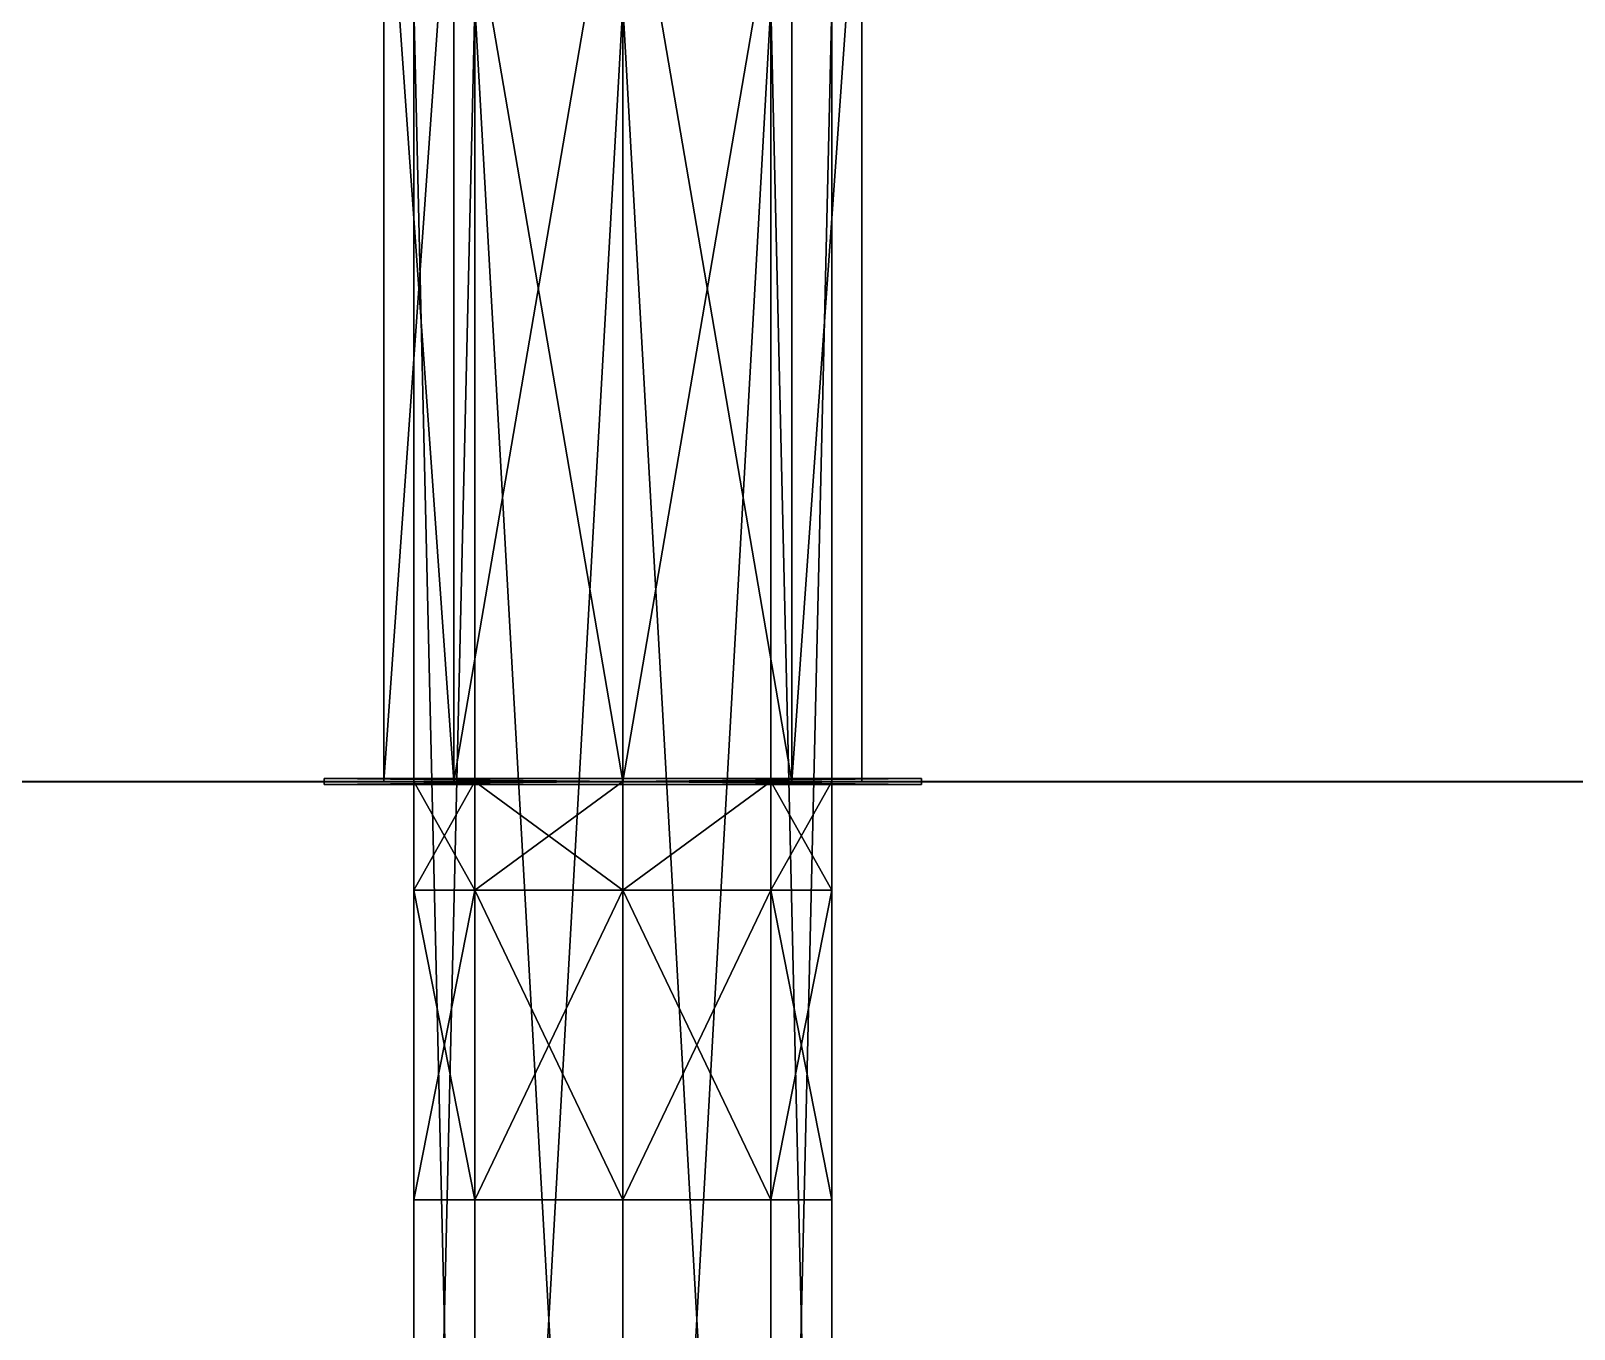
# Model space of a CAD drawing. Extents: x -150 to 2334, y -150 to 2984.
# Drawn here: x 1724.09 to 1749.92, y 1497.96 to 1519.69 of the extents above; entities that cross this region are included whole.
import ezdxf

# ---------------------------------------------------------------- set-up
doc = ezdxf.new("R2010")
doc.units = 0
for name, color, linetype in [('LAYER0', 7, 'CONTINUOUS'), ('LAYER109', 9, 'CONTINUOUS'), ('LAYER110', 251, 'CONTINUOUS'), ('LAYER126', 9, 'CONTINUOUS'), ('LAYER127', 251, 'CONTINUOUS'), ('LAYER193', 7, 'CONTINUOUS'), ('LAYER276', 7, 'CONTINUOUS'), ('LAYER311', 7, 'CONTINUOUS'), ('LAYER561', 7, 'CONTINUOUS'), ('LAYER73', 7, 'CONTINUOUS'), ('LAYER82', 7, 'CONTINUOUS'), ('LAYER83', 9, 'CONTINUOUS'), ('LAYER99', 7, 'CONTINUOUS')]:
    doc.layers.add(name, color=color, linetype=linetype)

msp = doc.modelspace()

# ---------------------------------------------------------------- linework, layer by layer
at = {"layer": 'LAYER0', "invisible_edges": 1}
for points in [[(2334, 2984, -5), (-150, -150, -5), (-150, 2984, -5), (2334, 2984, -5)], [(-150, -150, -5), (2334, 2984, -5), (2334, -150, -5), (-150, -150, -5)], [(2334, -150), (-150, 2984), (-150, -150), (2334, -150)], [(-150, 2984), (2334, -150), (2334, 2984), (-150, 2984)]]:
    msp.add_3dface(points, dxfattribs=at)
at = {"layer": 'LAYER109'}
for points in [[(1731.525, 1520.125, 859.4749), (1730.5, 1520.125, 857), (1730.5, 1476.125, 857), (1731.525, 1520.125, 859.4749)], [(1731.525, 1476.125, 859.4749), (1731.525, 1520.125, 859.4749), (1730.5, 1476.125, 857), (1731.525, 1476.125, 859.4749)], [(1730.5, 1520.125, 857), (1731.525, 1520.125, 854.5251), (1731.525, 1476.125, 854.5251), (1730.5, 1520.125, 857)], [(1730.5, 1476.125, 857), (1730.5, 1520.125, 857), (1731.525, 1476.125, 854.5251), (1730.5, 1476.125, 857)], [(1734, 1520.125, 860.5), (1731.525, 1520.125, 859.4749), (1731.525, 1476.125, 859.4749), (1734, 1520.125, 860.5)], [(1734, 1476.125, 860.5), (1734, 1520.125, 860.5), (1731.525, 1476.125, 859.4749), (1734, 1476.125, 860.5)], [(1731.525, 1520.125, 854.5251), (1734, 1520.125, 853.5), (1734, 1476.125, 853.5), (1731.525, 1520.125, 854.5251)], [(1731.525, 1476.125, 854.5251), (1731.525, 1520.125, 854.5251), (1734, 1476.125, 853.5), (1731.525, 1476.125, 854.5251)], [(1736.475, 1520.125, 859.4749), (1734, 1520.125, 860.5), (1734, 1476.125, 860.5), (1736.475, 1520.125, 859.4749)], [(1736.475, 1476.125, 859.4749), (1736.475, 1520.125, 859.4749), (1734, 1476.125, 860.5), (1736.475, 1476.125, 859.4749)], [(1734, 1520.125, 853.5), (1736.475, 1520.125, 854.5251), (1736.475, 1476.125, 854.5251), (1734, 1520.125, 853.5)], [(1734, 1476.125, 853.5), (1734, 1520.125, 853.5), (1736.475, 1476.125, 854.5251), (1734, 1476.125, 853.5)], [(1737.5, 1520.125, 857), (1736.475, 1520.125, 859.4749), (1736.475, 1476.125, 859.4749), (1737.5, 1520.125, 857)], [(1737.5, 1476.125, 857), (1737.5, 1520.125, 857), (1736.475, 1476.125, 859.4749), (1737.5, 1476.125, 857)], [(1736.475, 1520.125, 854.5251), (1737.5, 1520.125, 857), (1737.5, 1476.125, 857), (1736.475, 1520.125, 854.5251)], [(1736.475, 1476.125, 854.5251), (1736.475, 1520.125, 854.5251), (1737.5, 1476.125, 857), (1736.475, 1476.125, 854.5251)]]:
    msp.add_3dface(points, dxfattribs=at)
at = {"layer": 'LAYER110'}
for points in [[(1729, 1507.075, 852), (1729, 1507.075, 852), (1729, 1507.176, 852), (1729, 1507.075, 852)], [(1729, 1507.176, 862), (1729, 1507.176, 852), (1729, 1507.075, 852), (1729, 1507.075, 862)], [(1739, 1507.075, 852), (1729, 1507.075, 852), (1729, 1507.176, 852), (1739, 1507.176, 852)], [(1739, 1507.176, 852), (1729, 1507.176, 852), (1729, 1507.176, 862), (1739, 1507.176, 862)], [(1739, 1507.176, 862), (1729, 1507.176, 862), (1729, 1507.075, 862), (1739, 1507.075, 862)], [(1739, 1507.075, 852), (1729, 1507.075, 852), (1729, 1507.075, 852), (1739, 1507.075, 852)], [(1729, 1507.075, 862), (1729, 1507.075, 852), (1739, 1507.075, 852), (1739, 1507.075, 862)], [(1739, 1507.176, 862), (1739, 1507.176, 852), (1739, 1507.176, 862)], [(1739, 1507.075, 862), (1739, 1507.075, 862), (1739, 1507.176, 862), (1739, 1507.075, 862)], [(1739, 1507.075, 862), (1739, 1507.075, 852), (1739, 1507.176, 852), (1739, 1507.176, 862)]]:
    msp.add_3dface(points, dxfattribs=at)
at = {"layer": 'LAYER126'}
for points in [[(1731.525, 1520.125, 1927.475), (1730.5, 1520.125, 1925), (1730.5, 1476.125, 1925), (1731.525, 1520.125, 1927.475)], [(1731.525, 1476.125, 1927.475), (1731.525, 1520.125, 1927.475), (1730.5, 1476.125, 1925), (1731.525, 1476.125, 1927.475)], [(1730.5, 1520.125, 1925), (1731.525, 1520.125, 1922.525), (1731.525, 1476.125, 1922.525), (1730.5, 1520.125, 1925)], [(1730.5, 1476.125, 1925), (1730.5, 1520.125, 1925), (1731.525, 1476.125, 1922.525), (1730.5, 1476.125, 1925)], [(1734, 1520.125, 1928.5), (1731.525, 1520.125, 1927.475), (1731.525, 1476.125, 1927.475), (1734, 1520.125, 1928.5)], [(1734, 1476.125, 1928.5), (1734, 1520.125, 1928.5), (1731.525, 1476.125, 1927.475), (1734, 1476.125, 1928.5)], [(1731.525, 1520.125, 1922.525), (1734, 1520.125, 1921.5), (1734, 1476.125, 1921.5), (1731.525, 1520.125, 1922.525)], [(1731.525, 1476.125, 1922.525), (1731.525, 1520.125, 1922.525), (1734, 1476.125, 1921.5), (1731.525, 1476.125, 1922.525)], [(1736.475, 1520.125, 1927.475), (1734, 1520.125, 1928.5), (1734, 1476.125, 1928.5), (1736.475, 1520.125, 1927.475)], [(1736.475, 1476.125, 1927.475), (1736.475, 1520.125, 1927.475), (1734, 1476.125, 1928.5), (1736.475, 1476.125, 1927.475)], [(1734, 1520.125, 1921.5), (1736.475, 1520.125, 1922.525), (1736.475, 1476.125, 1922.525), (1734, 1520.125, 1921.5)], [(1734, 1476.125, 1921.5), (1734, 1520.125, 1921.5), (1736.475, 1476.125, 1922.525), (1734, 1476.125, 1921.5)], [(1737.5, 1520.125, 1925), (1736.475, 1520.125, 1927.475), (1736.475, 1476.125, 1927.475), (1737.5, 1520.125, 1925)], [(1737.5, 1476.125, 1925), (1737.5, 1520.125, 1925), (1736.475, 1476.125, 1927.475), (1737.5, 1476.125, 1925)], [(1736.475, 1520.125, 1922.525), (1737.5, 1520.125, 1925), (1737.5, 1476.125, 1925), (1736.475, 1520.125, 1922.525)], [(1736.475, 1476.125, 1922.525), (1736.475, 1520.125, 1922.525), (1737.5, 1476.125, 1925), (1736.475, 1476.125, 1922.525)]]:
    msp.add_3dface(points, dxfattribs=at)
at = {"layer": 'LAYER127'}
for points in [[(1729, 1507.075, 1920), (1729, 1507.075, 1920), (1729, 1507.176, 1920), (1729, 1507.075, 1920)], [(1729, 1507.176, 1930), (1729, 1507.176, 1920), (1729, 1507.075, 1920), (1729, 1507.075, 1930)], [(1739, 1507.075, 1920), (1729, 1507.075, 1920), (1729, 1507.176, 1920), (1739, 1507.176, 1920)], [(1739, 1507.176, 1920), (1729, 1507.176, 1920), (1729, 1507.176, 1930), (1739, 1507.176, 1930)], [(1739, 1507.176, 1930), (1729, 1507.176, 1930), (1729, 1507.075, 1930), (1739, 1507.075, 1930)], [(1739, 1507.075, 1920), (1729, 1507.075, 1920), (1729, 1507.075, 1920), (1739, 1507.075, 1920)], [(1729, 1507.075, 1930), (1729, 1507.075, 1920), (1739, 1507.075, 1920), (1739, 1507.075, 1930)], [(1739, 1507.176, 1930), (1739, 1507.176, 1920), (1739, 1507.176, 1930)], [(1739, 1507.075, 1930), (1739, 1507.075, 1930), (1739, 1507.176, 1930), (1739, 1507.075, 1930)], [(1739, 1507.075, 1930), (1739, 1507.075, 1920), (1739, 1507.176, 1920), (1739, 1507.176, 1930)]]:
    msp.add_3dface(points, dxfattribs=at)
at = {"layer": 'LAYER193', "invisible_edges": 1}
for points in [[(2164, 1507.125), (1614, 1489.125), (1614, 1507.125), (2164, 1507.125)], [(1614, 1489.125), (2164, 1507.125), (2164, 1489.125), (1614, 1489.125)], [(2164, 1489.125, 2350), (1614, 1507.125, 2350), (1614, 1489.125, 2350), (2164, 1489.125, 2350)], [(1614, 1507.125, 2350), (2164, 1489.125, 2350), (2164, 1507.125, 2350), (1614, 1507.125, 2350)], [(1614, 1507.125, 2350), (2164, 1507.125), (1614, 1507.125), (1614, 1507.125, 2350)], [(2164, 1507.125), (1614, 1507.125, 2350), (2164, 1507.125, 2350), (2164, 1507.125)]]:
    msp.add_3dface(points, dxfattribs=at)
at = {"layer": 'LAYER276', "invisible_edges": 1}
for points in [[(2164, 1507.122, 80), (1614, 2219.792, 80), (2164, 2219.792, 80), (2164, 1507.122, 80)], [(1614, 2219.792, 80), (2164, 1507.122, 80), (1614, 1507.122, 80), (1614, 2219.792, 80)], [(1614, 1507.122, 98), (2164, 2219.792, 98), (1614, 2219.792, 98), (1614, 1507.122, 98)], [(2164, 2219.792, 98), (1614, 1507.122, 98), (2164, 1507.122, 98), (2164, 2219.792, 98)], [(2164, 1507.122, 80), (1614, 1507.122, 98), (1614, 1507.122, 80), (2164, 1507.122, 80)], [(1614, 1507.122, 98), (2164, 1507.122, 80), (2164, 1507.122, 98), (1614, 1507.122, 98)]]:
    msp.add_3dface(points, dxfattribs=at)
at = {"layer": 'LAYER311', "invisible_edges": 1}
for points in [[(2164, 2219.792, 2349), (1614, 1507.122, 2349), (2164, 1507.122, 2349), (2164, 2219.792, 2349)], [(1614, 1507.122, 2349), (2164, 2219.792, 2349), (1614, 2219.792, 2349), (1614, 1507.122, 2349)], [(1614, 2219.792, 2331), (2164, 1507.122, 2331), (1614, 1507.122, 2331), (1614, 2219.792, 2331)], [(2164, 1507.122, 2331), (1614, 2219.792, 2331), (2164, 2219.792, 2331), (2164, 1507.122, 2331)], [(2164, 1507.122, 2331), (1614, 1507.122, 2349), (1614, 1507.122, 2331), (2164, 1507.122, 2331)], [(1614, 1507.122, 2349), (2164, 1507.122, 2331), (2164, 1507.122, 2349), (1614, 1507.122, 2349)]]:
    msp.add_3dface(points, dxfattribs=at)
at = {"layer": 'LAYER561', "invisible_edges": 1}
for points in [[(1772, 1525.125, 296), (1692, 1507.125, 296), (1692, 1525.125, 296), (1772, 1525.125, 296)], [(1692, 1507.125, 296), (1772, 1525.125, 296), (1772, 1507.125, 296), (1692, 1507.125, 296)], [(1772, 1507.125, 848), (1692, 1525.125, 848), (1692, 1507.125, 848), (1772, 1507.125, 848)], [(1692, 1525.125, 848), (1772, 1507.125, 848), (1772, 1525.125, 848), (1692, 1525.125, 848)], [(1772, 1507.125, 848), (1692, 1507.125, 296), (1772, 1507.125, 296), (1772, 1507.125, 848)], [(1692, 1507.125, 296), (1772, 1507.125, 848), (1692, 1507.125, 848), (1692, 1507.125, 296)]]:
    msp.add_3dface(points, dxfattribs=at)
at = {"layer": 'LAYER73', "invisible_edges": 1}
for points in [[(2139.4, 2219.795, 866), (1674, 1507.125, 866), (2139.4, 1507.125, 866), (2139.4, 2219.795, 866)], [(1674, 1507.125, 866), (2139.4, 2219.795, 866), (1674, 2219.795, 866), (1674, 1507.125, 866)], [(1674, 2219.795, 848), (2139.4, 1507.125, 848), (1674, 1507.125, 848), (1674, 2219.795, 848)], [(2139.4, 1507.125, 848), (1674, 2219.795, 848), (2139.4, 2219.795, 848), (2139.4, 1507.125, 848)], [(2139.4, 1507.125, 848), (1674, 1507.125, 866), (1674, 1507.125, 848), (2139.4, 1507.125, 848)], [(1674, 1507.125, 866), (2139.4, 1507.125, 848), (2139.4, 1507.125, 866), (1674, 1507.125, 866)]]:
    msp.add_3dface(points, dxfattribs=at)
at = {"layer": 'LAYER82', "invisible_edges": 1}
for points in [[(2139.4, 2219.795, 296), (1674, 1507.125, 296), (2139.4, 1507.125, 296), (2139.4, 2219.795, 296)], [(1674, 1507.125, 296), (2139.4, 2219.795, 296), (1674, 2219.795, 296), (1674, 1507.125, 296)], [(1674, 2219.795, 278), (2139.4, 1507.125, 278), (1674, 1507.125, 278), (1674, 2219.795, 278)], [(2139.4, 1507.125, 278), (1674, 2219.795, 278), (2139.4, 2219.795, 278), (2139.4, 1507.125, 278)], [(2139.4, 1507.125, 278), (1674, 1507.125, 296), (1674, 1507.125, 278), (2139.4, 1507.125, 278)], [(1674, 1507.125, 296), (2139.4, 1507.125, 278), (2139.4, 1507.125, 296), (1674, 1507.125, 296)]]:
    msp.add_3dface(points, dxfattribs=at)
at = {"layer": 'LAYER83'}
for points in [[(1731.172, 1523.625, 289.8284), (1730, 1523.625, 287), (1731.172, 1507.125, 289.8284), (1731.172, 1523.625, 289.8284)], [(1731.172, 1507.125, 289.8284), (1730, 1523.625, 287), (1730, 1507.125, 287), (1731.172, 1507.125, 289.8284)], [(1730, 1523.625, 287), (1731.172, 1523.625, 284.1716), (1730, 1507.125, 287), (1730, 1523.625, 287)], [(1730, 1507.125, 287), (1731.172, 1523.625, 284.1716), (1731.172, 1507.125, 284.1716), (1730, 1507.125, 287)], [(1734, 1523.625, 291), (1731.172, 1523.625, 289.8284), (1734, 1507.125, 291), (1734, 1523.625, 291)], [(1734, 1507.125, 291), (1731.172, 1523.625, 289.8284), (1731.172, 1507.125, 289.8284), (1734, 1507.125, 291)], [(1731.172, 1523.625, 284.1716), (1734, 1523.625, 283), (1731.172, 1507.125, 284.1716), (1731.172, 1523.625, 284.1716)], [(1731.172, 1507.125, 284.1716), (1734, 1523.625, 283), (1734, 1507.125, 283), (1731.172, 1507.125, 284.1716)], [(1731.172, 1523.625, 284.1716), (1734, 1523.625, 283), (1731.172, 1507.125, 284.1716), (1731.172, 1523.625, 284.1716)], [(1731.172, 1507.125, 284.1716), (1734, 1523.625, 283), (1734, 1507.125, 283), (1731.172, 1507.125, 284.1716)], [(1736.828, 1523.625, 289.8284), (1734, 1523.625, 291), (1736.828, 1507.125, 289.8284), (1736.828, 1523.625, 289.8284)], [(1736.828, 1507.125, 289.8284), (1734, 1523.625, 291), (1734, 1507.125, 291), (1736.828, 1507.125, 289.8284)], [(1734, 1523.625, 283), (1736.828, 1523.625, 284.1716), (1734, 1507.125, 283), (1734, 1523.625, 283)], [(1734, 1507.125, 283), (1736.828, 1523.625, 284.1716), (1736.828, 1507.125, 284.1716), (1734, 1507.125, 283)], [(1736.828, 1523.625, 289.8284), (1736.828, 1507.125, 289.8284), (1738, 1523.625, 287), (1736.828, 1523.625, 289.8284)], [(1738, 1523.625, 287), (1736.828, 1507.125, 289.8284), (1738, 1507.125, 287), (1738, 1523.625, 287)], [(1738, 1507.125, 287), (1736.828, 1507.125, 284.1716), (1738, 1523.625, 287), (1738, 1507.125, 287)], [(1738, 1523.625, 287), (1736.828, 1507.125, 284.1716), (1736.828, 1523.625, 284.1716), (1738, 1523.625, 287)], [(1739, 1507.175, 292), (1739, 1507.175, 282), (1729, 1507.175, 292), (1739, 1507.175, 292)], [(1729, 1507.175, 292), (1739, 1507.175, 282), (1729, 1507.175, 282), (1729, 1507.175, 292)], [(1739, 1507.075, 292), (1739, 1507.175, 292), (1729, 1507.075, 292), (1739, 1507.075, 292)], [(1729, 1507.075, 292), (1739, 1507.175, 292), (1729, 1507.175, 292), (1729, 1507.075, 292)], [(1729, 1507.175, 292), (1729, 1507.075, 292), (1729, 1507.175, 282), (1729, 1507.175, 292)], [(1729, 1507.175, 282), (1729, 1507.075, 292), (1729, 1507.075, 282), (1729, 1507.175, 282)], [(1729, 1507.075, 282), (1729, 1507.175, 282), (1739, 1507.075, 282), (1729, 1507.075, 282)], [(1739, 1507.075, 282), (1729, 1507.175, 282), (1739, 1507.175, 282), (1739, 1507.075, 282)], [(1739, 1507.175, 292), (1739, 1507.175, 282), (1729, 1507.175, 292), (1739, 1507.175, 292)], [(1729, 1507.175, 292), (1739, 1507.175, 282), (1729, 1507.175, 282), (1729, 1507.175, 292)], [(1729, 1507.175, 282), (1729, 1507.075, 282), (1729, 1507.175, 292), (1729, 1507.175, 282)], [(1729, 1507.175, 292), (1729, 1507.075, 282), (1729, 1507.075, 292), (1729, 1507.175, 292)], [(1729, 1507.075, 282), (1729, 1507.175, 282), (1739, 1507.075, 282), (1729, 1507.075, 282)], [(1739, 1507.075, 282), (1729, 1507.175, 282), (1739, 1507.175, 282), (1739, 1507.075, 282)], [(1739, 1507.075, 292), (1739, 1507.175, 292), (1729, 1507.075, 292), (1739, 1507.075, 292)], [(1729, 1507.075, 292), (1739, 1507.175, 292), (1729, 1507.175, 292), (1729, 1507.075, 292)], [(1739, 1507.075, 292), (1739, 1507.075, 282), (1729, 1507.075, 292), (1739, 1507.075, 292)], [(1729, 1507.075, 292), (1739, 1507.075, 282), (1729, 1507.075, 282), (1729, 1507.075, 292)], [(1729, 1507.075, 292), (1729, 1507.075, 282), (1739, 1507.075, 292), (1729, 1507.075, 292)], [(1739, 1507.075, 292), (1729, 1507.075, 282), (1739, 1507.075, 282), (1739, 1507.075, 292)], [(1730.5, 1507.125, 287), (1730.5, 1505.305, 287), (1731.525, 1507.125, 289.4749), (1730.5, 1507.125, 287)], [(1731.525, 1507.125, 289.4749), (1730.5, 1505.305, 287), (1731.525, 1505.305, 289.4749), (1731.525, 1507.125, 289.4749)], [(1731.525, 1507.125, 284.5251), (1731.525, 1505.305, 284.5251), (1730.5, 1507.125, 287), (1731.525, 1507.125, 284.5251)], [(1730.5, 1507.125, 287), (1731.525, 1505.305, 284.5251), (1730.5, 1505.305, 287), (1730.5, 1507.125, 287)], [(1731.525, 1507.125, 289.4749), (1731.525, 1505.305, 289.4749), (1734, 1507.125, 290.5), (1731.525, 1507.125, 289.4749)], [(1734, 1507.125, 290.5), (1731.525, 1505.305, 289.4749), (1734, 1505.305, 290.5), (1734, 1507.125, 290.5)], [(1731.525, 1505.305, 284.5251), (1731.525, 1507.125, 284.5251), (1734, 1505.305, 283.5), (1731.525, 1505.305, 284.5251)], [(1734, 1505.305, 283.5), (1731.525, 1507.125, 284.5251), (1734, 1507.125, 283.5), (1734, 1505.305, 283.5)], [(1731.525, 1507.125, 284.5251), (1734, 1507.125, 283.5), (1731.525, 1505.305, 284.5251), (1731.525, 1507.125, 284.5251)], [(1731.525, 1505.305, 284.5251), (1734, 1507.125, 283.5), (1734, 1505.305, 283.5), (1731.525, 1505.305, 284.5251)], [(1734, 1507.125, 290.5), (1734, 1505.305, 290.5), (1736.475, 1507.125, 289.4749), (1734, 1507.125, 290.5)], [(1736.475, 1507.125, 289.4749), (1734, 1505.305, 290.5), (1736.475, 1505.305, 289.4749), (1736.475, 1507.125, 289.4749)], [(1736.475, 1505.305, 284.5251), (1734, 1505.305, 283.5), (1736.475, 1507.125, 284.5251), (1736.475, 1505.305, 284.5251)], [(1736.475, 1507.125, 284.5251), (1734, 1505.305, 283.5), (1734, 1507.125, 283.5), (1736.475, 1507.125, 284.5251)], [(1736.475, 1505.305, 289.4749), (1737.5, 1505.305, 287), (1736.475, 1507.125, 289.4749), (1736.475, 1505.305, 289.4749)], [(1736.475, 1507.125, 289.4749), (1737.5, 1505.305, 287), (1737.5, 1507.125, 287), (1736.475, 1507.125, 289.4749)], [(1737.5, 1505.305, 287), (1736.475, 1505.305, 284.5251), (1737.5, 1507.125, 287), (1737.5, 1505.305, 287)], [(1737.5, 1507.125, 287), (1736.475, 1505.305, 284.5251), (1736.475, 1507.125, 284.5251), (1737.5, 1507.125, 287)], [(1739, 1507.175, 282), (1739, 1507.075, 282), (1739, 1507.175, 292), (1739, 1507.175, 282)], [(1739, 1507.175, 292), (1739, 1507.075, 282), (1739, 1507.075, 292), (1739, 1507.175, 292)], [(1739, 1507.075, 282), (1739, 1507.175, 282), (1739, 1507.075, 292), (1739, 1507.075, 282)], [(1739, 1507.075, 292), (1739, 1507.175, 282), (1739, 1507.175, 292), (1739, 1507.075, 292)], [(1731.525, 1505.305, 289.4749), (1730.5, 1505.305, 287), (1731.525, 1500.125, 289.4749), (1731.525, 1505.305, 289.4749)], [(1731.525, 1500.125, 289.4749), (1730.5, 1505.305, 287), (1730.5, 1500.125, 287), (1731.525, 1500.125, 289.4749)], [(1730.5, 1505.305, 287), (1731.525, 1505.305, 284.5251), (1730.5, 1500.125, 287), (1730.5, 1505.305, 287)], [(1730.5, 1500.125, 287), (1731.525, 1505.305, 284.5251), (1731.525, 1500.125, 284.5251), (1730.5, 1500.125, 287)], [(1734, 1505.305, 290.5), (1731.525, 1505.305, 289.4749), (1734, 1500.125, 290.5), (1734, 1505.305, 290.5)], [(1734, 1500.125, 290.5), (1731.525, 1505.305, 289.4749), (1731.525, 1500.125, 289.4749), (1734, 1500.125, 290.5)], [(1731.525, 1500.125, 284.5251), (1731.525, 1505.305, 284.5251), (1734, 1500.125, 283.5), (1731.525, 1500.125, 284.5251)], [(1734, 1500.125, 283.5), (1731.525, 1505.305, 284.5251), (1734, 1505.305, 283.5), (1734, 1500.125, 283.5)], [(1731.525, 1505.305, 284.5251), (1734, 1505.305, 283.5), (1731.525, 1500.125, 284.5251), (1731.525, 1505.305, 284.5251)], [(1731.525, 1500.125, 284.5251), (1734, 1505.305, 283.5), (1734, 1500.125, 283.5), (1731.525, 1500.125, 284.5251)], [(1736.475, 1505.305, 289.4749), (1734, 1505.305, 290.5), (1736.475, 1500.125, 289.4749), (1736.475, 1505.305, 289.4749)], [(1736.475, 1500.125, 289.4749), (1734, 1505.305, 290.5), (1734, 1500.125, 290.5), (1736.475, 1500.125, 289.4749)], [(1736.475, 1500.125, 284.5251), (1734, 1500.125, 283.5), (1736.475, 1505.305, 284.5251), (1736.475, 1500.125, 284.5251)], [(1736.475, 1505.305, 284.5251), (1734, 1500.125, 283.5), (1734, 1505.305, 283.5), (1736.475, 1505.305, 284.5251)], [(1736.475, 1500.125, 289.4749), (1737.5, 1500.125, 287), (1736.475, 1505.305, 289.4749), (1736.475, 1500.125, 289.4749)], [(1736.475, 1505.305, 289.4749), (1737.5, 1500.125, 287), (1737.5, 1505.305, 287), (1736.475, 1505.305, 289.4749)], [(1737.5, 1500.125, 287), (1736.475, 1500.125, 284.5251), (1737.5, 1505.305, 287), (1737.5, 1500.125, 287)], [(1737.5, 1505.305, 287), (1736.475, 1500.125, 284.5251), (1736.475, 1505.305, 284.5251), (1737.5, 1505.305, 287)], [(1731.525, 1500.125, 289.4749), (1730.5, 1500.125, 287), (1737.5, 1500.125, 287), (1731.525, 1500.125, 289.4749)], [(1737.5, 1500.125, 287), (1730.5, 1500.125, 287), (1736.475, 1500.125, 284.5251), (1737.5, 1500.125, 287)], [(1736.475, 1500.125, 284.5251), (1730.5, 1500.125, 287), (1734, 1500.125, 283.5), (1736.475, 1500.125, 284.5251)], [(1734, 1500.125, 283.5), (1730.5, 1500.125, 287), (1731.525, 1500.125, 284.5251), (1734, 1500.125, 283.5)], [(1734, 1500.125, 290.5), (1731.525, 1500.125, 289.4749), (1736.475, 1500.125, 289.4749), (1734, 1500.125, 290.5)], [(1736.475, 1500.125, 289.4749), (1731.525, 1500.125, 289.4749), (1737.5, 1500.125, 287), (1736.475, 1500.125, 289.4749)]]:
    msp.add_3dface(points, dxfattribs=at)
at = {"layer": 'LAYER99', "invisible_edges": 1}
for points in [[(2139.4, 2219.795, 1934), (1674, 1507.125, 1934), (2139.4, 1507.125, 1934), (2139.4, 2219.795, 1934)], [(1674, 1507.125, 1934), (2139.4, 2219.795, 1934), (1674, 2219.795, 1934), (1674, 1507.125, 1934)], [(1674, 2219.795, 1916), (2139.4, 1507.125, 1916), (1674, 1507.125, 1916), (1674, 2219.795, 1916)], [(2139.4, 1507.125, 1916), (1674, 2219.795, 1916), (2139.4, 2219.795, 1916), (2139.4, 1507.125, 1916)], [(2139.4, 1507.125, 1916), (1674, 1507.125, 1934), (1674, 1507.125, 1916), (2139.4, 1507.125, 1916)], [(1674, 1507.125, 1934), (2139.4, 1507.125, 1916), (2139.4, 1507.125, 1934), (1674, 1507.125, 1934)]]:
    msp.add_3dface(points, dxfattribs=at)

doc.saveas('drawing.dxf')
